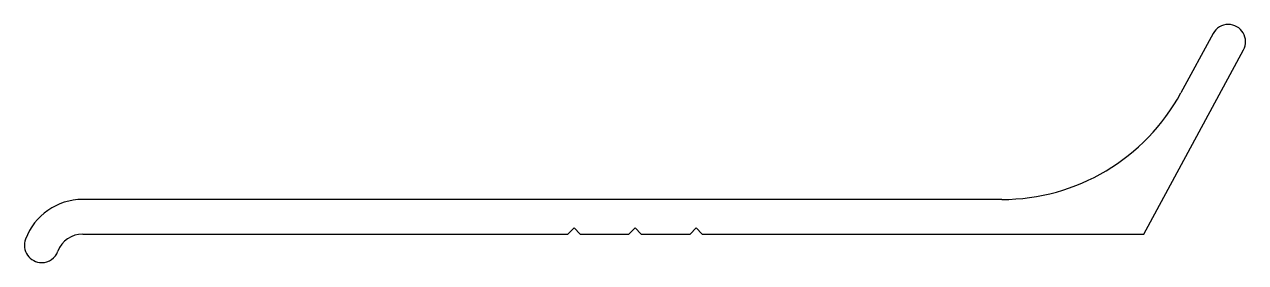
# Model space of a CAD drawing. Extents: x 799.1 to 859.1, y 321.9 to 333.6.
import ezdxf

# ---------------------------------------------------------------- set-up
doc = ezdxf.new("R2010")
doc.units = 0
doc.layers.get('0').update_dxf_attribs({"linetype": 'CONTINUOUS'})

msp = doc.modelspace()

# ---------------------------------------------------------------- linework, layer by layer
for p, q in [((857.539, 333.153), (855.956, 330.232)), ((854.13, 323.298), (859.034, 332.343)), ((847.164, 324.998), (801.995, 324.998)), ((825.837, 323.298), (826.137, 323.598)), ((826.137, 323.598), (826.437, 323.298)), ((828.837, 323.298), (829.137, 323.598)), ((829.137, 323.598), (829.437, 323.298)), ((831.837, 323.298), (832.137, 323.598)), ((832.137, 323.598), (832.437, 323.298)), ((801.995, 323.298), (825.837, 323.298)), ((826.437, 323.298), (828.837, 323.298)), ((829.437, 323.298), (831.837, 323.298)), ((832.437, 323.298), (854.13, 323.298)), ((799.98, 321.898), (799.98, 321.898))]:
    msp.add_line(p, q)
for centre, radius, start, end in [((858.287, 332.748), 0.85, 90, 151.53443), ((858.287, 332.748), 0.85, 331.53443, 90), ((847.164, 334.998), 10, 270, 331.53443), ((801.995, 321.998), 3, 90, 159.58379), ((799.98, 322.748), 0.85, 159.58379, 270), ((801.995, 321.998), 1.3, 90, 159.58379), ((799.98, 322.748), 0.85, 270, 339.58379)]:
    msp.add_arc(centre, radius, start, end)

doc.saveas('drawing.dxf')
